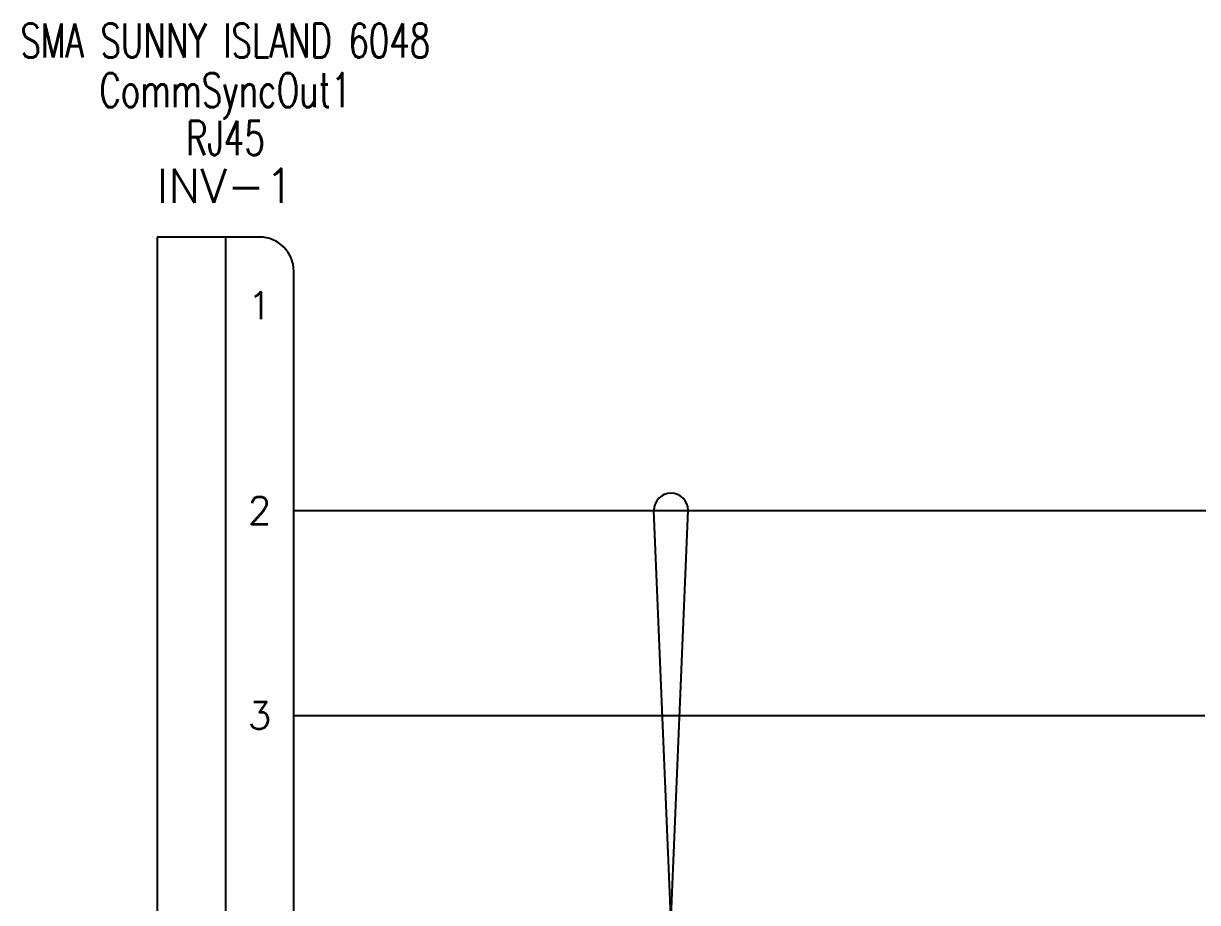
# Model space of a CAD drawing. Header units: inches. Extents: x 0.1 to 45.7, y 1.4 to 61.7.
# Drawn here: x 29.608 to 33.903, y 31.132 to 34.348 of the extents above; entities that cross this region are included whole.
import ezdxf
from ezdxf.enums import TextEntityAlignment as Align

# ---------------------------------------------------------------- set-up
doc = ezdxf.new("R2010")
doc.units = ezdxf.units.IN
doc.header["$LTSCALE"] = 0.5
doc.header["$MEASUREMENT"] = 0
for name, color, linetype in [('DESCCHILD', 20, 'Continuous'), ('LINK', 9, 'Continuous'), ('MISC', 7, 'Continuous'), ('SYMS', 7, 'Continuous'), ('TAGS', 150, 'Continuous'), ('TERMS', 123, 'Continuous'), ('WIRES', 7, 'Continuous')]:
    doc.layers.add(name, color=color, linetype=linetype)
doc.styles.add('WD', font='romans.shx')

# ---------------------------------------------------------------- blocks, each defined once
blk = doc.blocks.new('HCN2_1JP_33E7')
at = {"layer": 'SYMS'}
for p, q in [((0.125, 0.25), (-0.25, 0.25)), ((-0.25, 0.25), (-0.25, -5.5)), ((0, 0.25), (0, -5.5)), ((0.25, -5.375), (0.25, 0.125))]:
    blk.add_line(p, q, dxfattribs=at)
blk.add_arc((0.125, 0.125), 0.125, 360, 90, dxfattribs=at)
at = {"style": 'WD', "flags": 1}
for tag in ['WDBLKNAM', 'WD_JUMPERS']:
    blk.add_attdef(tag, (0, 0), '', height=0.01, dxfattribs=at)
at = {"layer": 'SYMS', "style": 'WD', "width": 0.7}
for tag, p in [('INST', (-0.0062, 1.2498)), ('LOC', (-0.0062, 1.0802)), ('DESC1', (0, 0.9062)), ('DESC2', (0, 0.725)), ('DESC3', (0, 0.55))]:
    blk.add_attdef(tag, text='', height=0.125, dxfattribs=at).set_placement(p, align=Align.CENTER)
at = {"layer": 'SYMS', "style": 'WD'}
blk.add_attdef('TAG2', text='', height=0.125, dxfattribs=at).set_placement((0, 0.375), align=Align.CENTER)
at = {"layer": 'SYMS', "style": 'WD', "width": 0.8}
blk.add_attdef('XREF', (1, 0.375), '', height=0.125, dxfattribs=at)
at = {"layer": 'SYMS', "style": 'WD'}
for tag, p, flags in [('X2LINK', (0, 0.375), 1), ('ACE_FLAG', (0.0484, 0.1343), 9), ('FAMILY', (0.0484, 0.1211), 9), ('GENDER', (0.1093, 0.0795), 9), ('X4TERM01J', (-0.25, 0), 1), ('X1TERM01P', (0.25, 0), 1), ('X4TERM02J', (-0.25, -0.75), 1), ('X1TERM02P', (0.25, -0.75), 1), ('X4TERM03J', (-0.25, -1.5), 1), ('X1TERM03P', (0.25, -1.5), 1), ('X4TERM04J', (-0.25, -2.25), 1), ('X1TERM04P', (0.25, -2.25), 1), ('X4TERM05J', (-0.25, -3), 1), ('X1TERM05P', (0.25, -3), 1), ('X4TERM06J', (-0.25, -3.75), 1), ('X1TERM06P', (0.25, -3.75), 1), ('X4TERM07J', (-0.25, -4.5), 1), ('X1TERM07P', (0.25, -4.5), 1), ('X4TERM08J', (-0.25, -5.25), 1), ('X1TERM08P', (0.25, -5.25), 1), ('X8LINK', (0, -5.625), 1)]:
    blk.add_attdef(tag, p, '', height=0.01, dxfattribs=dict(at, flags=flags))
at = {"layer": 'SYMS', "linetype": 'Continuous', "style": 'WD', "flags": 8}
for tag, p in [('TERMDESC01J', (-0.35, 0.05)), ('TERMDESC02J', (-0.35, -0.7)), ('TERMDESC03J', (-0.35, -1.45)), ('TERMDESC04J', (-0.35, -2.2)), ('TERMDESC05J', (-0.35, -2.95)), ('TERMDESC06J', (-0.35, -3.7)), ('TERMDESC07J', (-0.35, -4.45)), ('TERMDESC08J', (-0.35, -5.2))]:
    blk.add_attdef(tag, text='', height=0.1, dxfattribs=at).set_placement(p, align=Align.RIGHT)
for tag, p in [('TERMDESC01P', (0.35, 0.05)), ('TERMDESC02P', (0.35, -0.7)), ('TERMDESC03P', (0.35, -1.45)), ('TERMDESC04P', (0.35, -2.2)), ('TERMDESC05P', (0.35, -2.95)), ('TERMDESC06P', (0.35, -3.7)), ('TERMDESC07P', (0.35, -4.45)), ('TERMDESC08P', (0.35, -5.2))]:
    blk.add_attdef(tag, p, '', height=0.1, dxfattribs=at)
at = {"layer": 'SYMS', "linetype": 'Continuous', "style": 'WD'}
for tag, flags, p in [('TERM01J', 9, (-0.125, 0)), ('TERM01P', 8, (0.125, 0)), ('TERM02J', 9, (-0.125, -0.75)), ('TERM02P', 8, (0.125, -0.75)), ('TERM03J', 9, (-0.125, -1.5)), ('TERM03P', 8, (0.125, -1.5)), ('TERM04J', 9, (-0.125, -2.25)), ('TERM04P', 8, (0.125, -2.25)), ('TERM05J', 9, (-0.125, -3)), ('TERM05P', 8, (0.125, -3)), ('TERM06J', 9, (-0.125, -3.75)), ('TERM06P', 8, (0.125, -3.75)), ('TERM07J', 9, (-0.125, -4.5)), ('TERM07P', 8, (0.125, -4.5)), ('TERM08J', 9, (-0.125, -5.25)), ('TERM08P', 8, (0.125, -5.25))]:
    blk.add_attdef(tag, text='', height=0.1, dxfattribs=dict(at, flags=flags)).set_placement(p, align=Align.MIDDLE_CENTER)
at = {"layer": 'SYMS', "color": 7, "style": 'WD'}
for tag, p in [('X4_TINY_DOT_DONT_REMOVE_01J', (-0.25, 0)), ('X1_TINY_DOT_DONT_REMOVE_01P', (0.25, 0)), ('X4_TINY_DOT_DONT_REMOVE_02J', (-0.25, -0.75)), ('X1_TINY_DOT_DONT_REMOVE_02P', (0.25, -0.75)), ('X4_TINY_DOT_DONT_REMOVE_03J', (-0.25, -1.5)), ('X1_TINY_DOT_DONT_REMOVE_03P', (0.25, -1.5)), ('X4_TINY_DOT_DONT_REMOVE_04J', (-0.25, -2.25)), ('X1_TINY_DOT_DONT_REMOVE_04P', (0.25, -2.25)), ('X4_TINY_DOT_DONT_REMOVE_05J', (-0.25, -3)), ('X1_TINY_DOT_DONT_REMOVE_05P', (0.25, -3)), ('X4_TINY_DOT_DONT_REMOVE_06J', (-0.25, -3.75)), ('X1_TINY_DOT_DONT_REMOVE_06P', (0.25, -3.75)), ('X4_TINY_DOT_DONT_REMOVE_07J', (-0.25, -4.5)), ('X1_TINY_DOT_DONT_REMOVE_07P', (0.25, -4.5)), ('X4_TINY_DOT_DONT_REMOVE_08J', (-0.25, -5.25)), ('X1_TINY_DOT_DONT_REMOVE_08P', (0.25, -5.25))]:
    blk.add_attdef(tag, p, '', height=0.0001, dxfattribs=at)
at = {"layer": 'SYMS', "linetype": 'Continuous', "style": 'WD', "flags": 8}
for tag, p in [('X4WIRE01J', (-0.35, -0.05)), ('X4WIRE02J', (-0.35, -0.8)), ('X4WIRE03J', (-0.35, -1.55)), ('X4WIRE04J', (-0.35, -2.3)), ('X4WIRE05J', (-0.35, -3.05)), ('X4WIRE06J', (-0.35, -3.8)), ('X4WIRE07J', (-0.35, -4.55)), ('X4WIRE08J', (-0.35, -5.3))]:
    blk.add_attdef(tag, text='', height=0.1, dxfattribs=at).set_placement(p, align=Align.TOP_RIGHT)
for tag, p in [('X1WIRE01P', (0.35, -0.05)), ('X1WIRE02P', (0.35, -0.8)), ('X1WIRE03P', (0.35, -1.55)), ('X1WIRE04P', (0.35, -2.3)), ('X1WIRE05P', (0.35, -3.05)), ('X1WIRE06P', (0.35, -3.8)), ('X1WIRE07P', (0.35, -4.55)), ('X1WIRE08P', (0.35, -5.3))]:
    blk.add_attdef(tag, text='', height=0.1, dxfattribs=at).set_placement(p, align=Align.TOP_LEFT)
blk = doc.blocks.new('HS0_12')
blk.add_line((-0.0156, 0), (0.0156, 0))
blk.add_arc((0, 0), 0.0625, 360, 180)
at = {"style": 'WD', "width": 0.7, "flags": 1}
blk.add_attdef('X2TERMDESC02', (0.0312, 0.125), '', height=0.125, dxfattribs=at)
at = {"style": 'WD', "flags": 1}
for tag, p in [('WD_NOTJUMPERED', (0.0059, 0.077)), ('X2TERM02', (0, 0.0625)), ('X4TERM01', (-0.0156, 0)), ('X1TERM01', (0.0156, 0))]:
    blk.add_attdef(tag, p, '', height=0.01, dxfattribs=at)
at = {"style": 'WD', "flags": 9}
for tag, p in [('X8LINKL', (-0.0625, 0)), ('X8LINKR', (0.0625, 0))]:
    blk.add_attdef(tag, text='', height=0.01, dxfattribs=at).set_placement(p, align=Align.CENTER)

msp = doc.modelspace()

# ---------------------------------------------------------------- linework, layer by layer
at = {"layer": 'LINK'}
for points in [[(31.9142, 29.5671), (32.0392, 32.5671)], [(32.0392, 29.5671), (31.9142, 32.5671)]]:
    msp.add_lwpolyline(points, dxfattribs=at)
at = {"layer": 'WIRES'}
for p, q in [((30.5965, 32.5671), (31.9611, 32.5671)), ((31.9923, 32.5671), (34.1255, 32.5671)), ((30.5965, 31.8171), (33.93, 31.8171))]:
    msp.add_line(p, q, dxfattribs=at)

# ---------------------------------------------------------------- block references
ref = msp.add_blockref('HCN2_1JP_33E7', (30.3465, 33.3171))
ref.add_attrib('TAG2', 'INV-1', dxfattribs={"layer": 'TAGS', "height": 0.125, "style": 'WD'}).set_placement((30.3465, 33.6921), align=Align.CENTER)
ref.add_attrib('DESC1', 'SMA SUNNY ISLAND 6048', dxfattribs={"layer": 'DESCCHILD', "height": 0.125, "style": 'WD', "width": 0.7}).set_placement((30.3465, 34.2233), align=Align.CENTER)
ref.add_attrib('DESC2', 'CommSyncOut1', dxfattribs={"layer": 'DESCCHILD', "height": 0.125, "style": 'WD', "width": 0.7}).set_placement((30.3465, 34.0421), align=Align.CENTER)
ref.add_attrib('DESC3', 'RJ45', dxfattribs={"layer": 'DESCCHILD', "height": 0.125, "style": 'WD', "width": 0.7}).set_placement((30.3465, 33.8671), align=Align.CENTER)
ref.add_attrib('X4_TINY_DOT_DONT_REMOVE_01J', '.', (30.0965, 33.3171), dxfattribs={"layer": 'MISC', "color": 7, "height": 0.0001, "style": 'WD'})
ref.add_attrib('X1_TINY_DOT_DONT_REMOVE_01P', '.', (30.5965, 33.3171), dxfattribs={"layer": 'MISC', "color": 7, "height": 0.0001, "style": 'WD'})
ref.add_attrib('TERM01P', '1', dxfattribs={"layer": 'TERMS', "linetype": 'Continuous', "height": 0.1, "style": 'WD', "flags": 8}).set_placement((30.4715, 33.3171), align=Align.MIDDLE_CENTER)
ref.add_attrib('X4_TINY_DOT_DONT_REMOVE_02J', '.', (30.0965, 32.5671), dxfattribs={"layer": 'MISC', "color": 7, "height": 0.0001, "style": 'WD'})
ref.add_attrib('X1_TINY_DOT_DONT_REMOVE_02P', '.', (30.5965, 32.5671), dxfattribs={"layer": 'MISC', "color": 7, "height": 0.0001, "style": 'WD'})
ref.add_attrib('TERM02P', '2', dxfattribs={"layer": 'TERMS', "linetype": 'Continuous', "height": 0.1, "style": 'WD', "flags": 8}).set_placement((30.4715, 32.5671), align=Align.MIDDLE_CENTER)
ref.add_attrib('X4_TINY_DOT_DONT_REMOVE_03J', '.', (30.0965, 31.8171), dxfattribs={"layer": 'MISC', "color": 7, "height": 0.0001, "style": 'WD'})
ref.add_attrib('X1_TINY_DOT_DONT_REMOVE_03P', '.', (30.5965, 31.8171), dxfattribs={"layer": 'MISC', "color": 7, "height": 0.0001, "style": 'WD'})
ref.add_attrib('TERM03P', '3', dxfattribs={"layer": 'TERMS', "linetype": 'Continuous', "height": 0.1, "style": 'WD', "flags": 8}).set_placement((30.4715, 31.8171), align=Align.MIDDLE_CENTER)
at = {"layer": 'SYMS'}
msp.add_blockref('HS0_12', (31.9767, 32.5671), dxfattribs=at)

doc.saveas('drawing.dxf')
